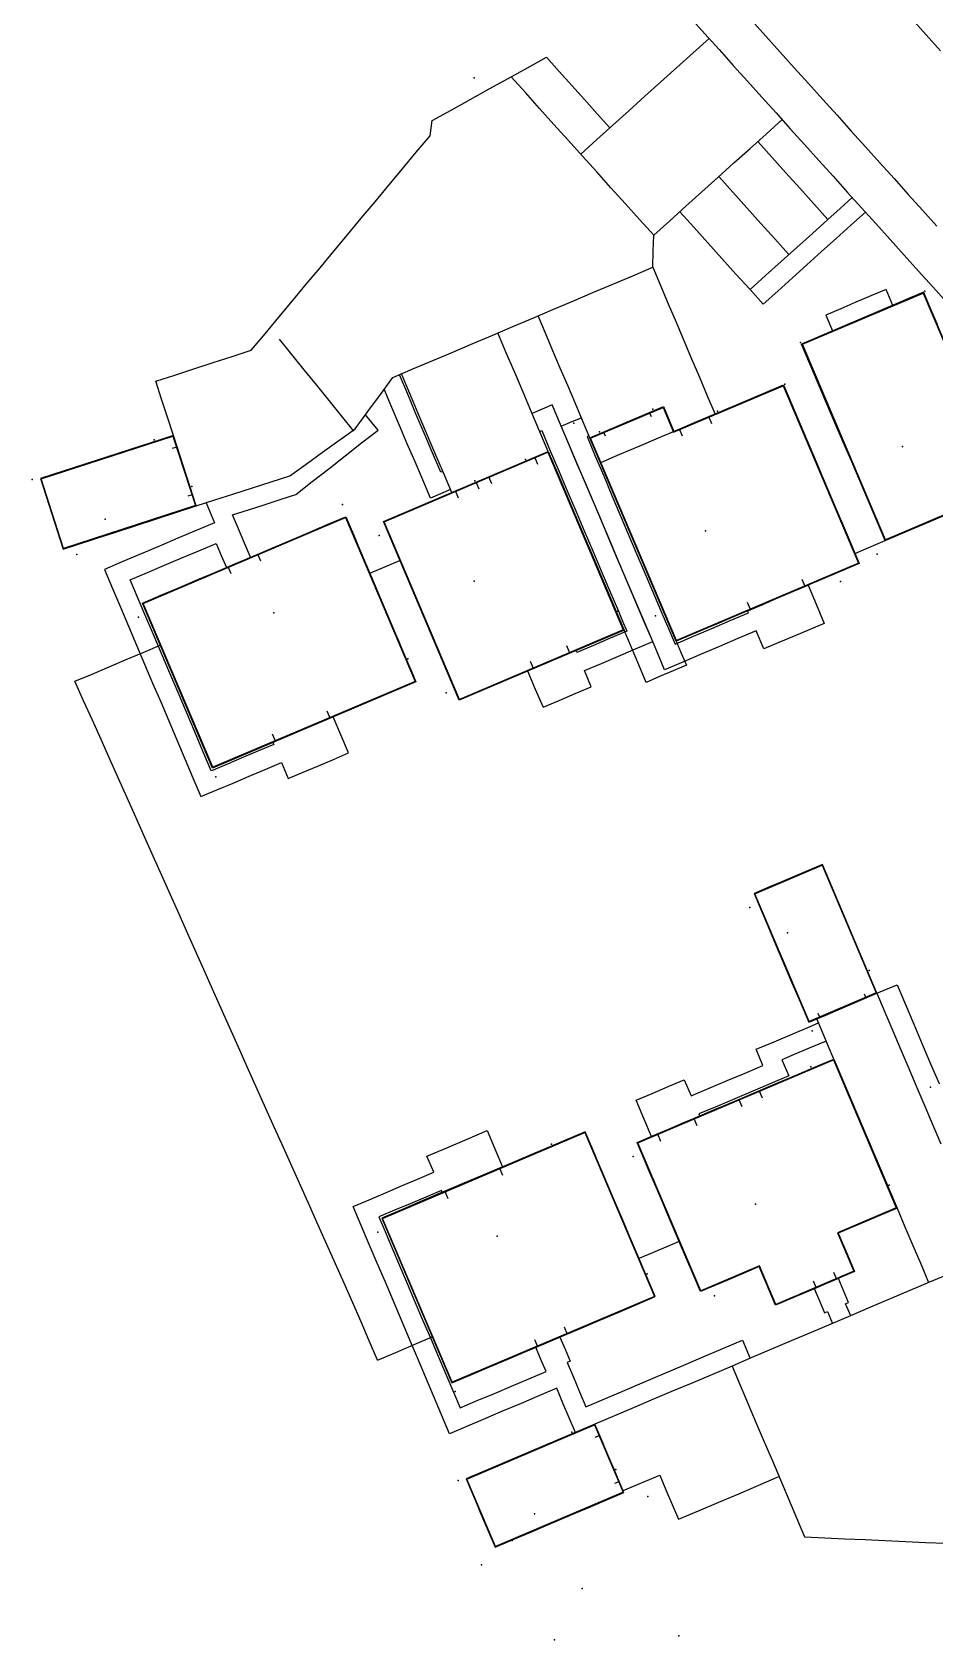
# Model space of a CAD drawing. Header units: metres. Extents: x 337936 to 338469, y 373266 to 374026.
# Drawn here: x 338054.2 to 338095.5, y 373526 to 373599.6 of the extents above; entities that cross this region are included whole.
import ezdxf

# ---------------------------------------------------------------- set-up
doc = ezdxf.new("R2010")
doc.units = ezdxf.units.M
for name, color, linetype in [('3D_LINES', 3, 'Continuous'), ('3D_Points', 1, 'Continuous'), ('PLOTS EXTERNAL LEVEL', 6, 'Continuous'), ('PLOTS FFL', 5, 'Continuous')]:
    doc.layers.add(name, color=color, linetype=linetype)

msp = doc.modelspace()

# ---------------------------------------------------------------- linework, layer by layer
at = {"layer": '3D_LINES'}
for points in [[(338084.345, 373600.237, 33.382), (338084.997, 373599.512, 33.382), (338085.65, 373598.788, 33.382), (338086.302, 373598.063, 33.382), (338086.955, 373597.338, 33.382), (338087.607, 373596.613, 33.382), (338088.26, 373595.889, 33.382), (338088.912, 373595.164, 33.382), (338089.565, 373594.439, 33.382), (338090.217, 373593.715, 33.382), (338090.87, 373592.99, 33.382), (338091.523, 373592.265, 33.382), (338092.175, 373591.54, 33.382), (338092.828, 373590.816, 33.382), (338093.48, 373590.091, 33.382), (338094.133, 373589.366, 33.382), (338094.785, 373588.641, 33.382), (338095.438, 373587.917, 33.382), (338096.09, 373587.192, 33.382)], [(338095.791, 373598.733, 33.495), (338095.138, 373599.458, 33.497), (338094.486, 373600.182, 33.499)], [(338087.136, 373600.126, 33.439), (338087.788, 373599.401, 33.437), (338088.441, 373598.676, 33.435), (338089.094, 373597.952, 33.432), (338089.746, 373597.227, 33.43), (338090.399, 373596.502, 33.428), (338091.051, 373595.778, 33.426), (338091.704, 373595.053, 33.424), (338092.356, 373594.328, 33.421), (338093.009, 373593.603, 33.419), (338093.661, 373592.879, 33.417), (338094.314, 373592.154, 33.415), (338094.966, 373591.429, 33.413), (338095.619, 373590.704, 33.408)], [(338079.313, 373594.002, 33.399), (338080.048, 373594.664, 33.398), (338080.783, 373595.326, 33.39), (338081.517, 373595.987, 33.38), (338082.252, 373596.649, 33.375), (338082.987, 373597.311, 33.376), (338083.722, 373597.972, 33.389), (338084.457, 373598.634, 33.402), (338085.192, 373599.296, 33.415)], [(338060.66, 373581.123, 33.59), (338060.391, 373581.949, 33.589), (338060.123, 373582.775, 33.579), (338059.855, 373583.6, 33.568), (338060.73, 373583.885, 33.568), (338061.605, 373584.169, 33.567), (338062.48, 373584.453, 33.557), (338063.355, 373584.738, 33.546), (338064.23, 373585.022, 33.536), (338064.86, 373585.778, 33.526), (338065.49, 373586.533, 33.516), (338066.119, 373587.288, 33.506), (338066.749, 373588.044, 33.496), (338067.379, 373588.799, 33.487), (338068.008, 373589.555, 33.477), (338068.638, 373590.31, 33.467), (338069.268, 373591.066, 33.457), (338069.897, 373591.821, 33.447), (338070.527, 373592.577, 33.437), (338071.157, 373593.332, 33.427), (338071.786, 373594.087, 33.418), (338072.416, 373594.843, 33.408), (338072.508, 373595.533, 33.404), (338073.381, 373596.016, 33.392), (338074.253, 373596.5, 33.383), (338075.126, 373596.984, 33.378), (338075.999, 373597.467, 33.378), (338076.871, 373597.951, 33.378), (338077.744, 373598.435, 33.378), (338078.325, 373597.789, 33.382), (338078.906, 373597.144, 33.386), (338079.488, 373596.498, 33.389), (338080.069, 373595.852, 33.393), (338080.65, 373595.207, 33.392)], [(338082.658, 373590.286, 33.403), (338082.005, 373591.012, 33.405), (338081.352, 373591.737, 33.406), (338080.699, 373592.462, 33.407), (338080.046, 373593.188, 33.403), (338079.393, 373593.913, 33.399), (338078.74, 373594.638, 33.395), (338078.087, 373595.363, 33.391), (338077.434, 373596.089, 33.387), (338076.781, 373596.814, 33.383), (338076.128, 373597.539, 33.378)], [(338061.709, 373577.894, 33.614), (338062.566, 373578.17, 33.606), (338063.423, 373578.445, 33.583), (338064.281, 373578.721, 33.567), (338065.138, 373578.996, 33.554), (338065.995, 373579.272, 33.544), (338066.744, 373579.811, 33.534), (338067.493, 373580.35, 33.524), (338068.242, 373580.889, 33.513), (338068.991, 373581.428, 33.503), (338069.567, 373582.21, 33.494), (338070.142, 373582.991, 33.487), (338070.717, 373583.773, 33.481), (338071.632, 373584.162, 33.479), (338072.547, 373584.55, 33.477), (338073.462, 373584.938, 33.476), (338074.377, 373585.327, 33.474), (338075.292, 373585.715, 33.474), (338076.207, 373586.103, 33.467), (338077.122, 373586.492, 33.439), (338078.037, 373586.88, 33.426), (338078.952, 373587.268, 33.425), (338079.866, 373587.657, 33.424), (338080.781, 373588.045, 33.424), (338081.696, 373588.433, 33.422), (338082.611, 373588.822, 33.412), (338082.635, 373589.554, 33.408), (338082.658, 373590.286, 33.403), (338083.393, 373590.948, 33.393), (338084.128, 373591.61, 33.383), (338084.863, 373592.272, 33.375), (338085.598, 373592.933, 33.375), (338086.333, 373593.595, 33.375), (338087.068, 373594.257, 33.378), (338087.803, 373594.918, 33.391), (338088.538, 373595.58, 33.403)], [(338083.856, 373591.365, 33.387), (338084.498, 373590.651, 33.386), (338085.141, 373589.938, 33.384), (338085.783, 373589.224, 33.383), (338086.425, 373588.511, 33.382), (338087.068, 373587.798, 33.38), (338087.781, 373588.44, 33.375), (338088.494, 373589.082, 33.375), (338089.208, 373589.725, 33.375), (338089.921, 373590.367, 33.375), (338090.635, 373591.009, 33.375), (338089.992, 373591.723, 33.375), (338089.35, 373592.436, 33.377), (338088.708, 373593.15, 33.38), (338088.065, 373593.863, 33.382), (338087.423, 373594.576, 33.384)], [(338085.639, 373592.971, 33.375), (338086.282, 373592.257, 33.375), (338086.924, 373591.544, 33.375), (338087.566, 373590.83, 33.375), (338088.209, 373590.117, 33.375), (338088.851, 373589.403, 33.375)], [(338087.068, 373587.798, 33.38), (338087.67, 373587.129, 33.379), (338088.339, 373587.731, 33.375), (338089.008, 373588.333, 33.375), (338089.676, 373588.935, 33.375), (338090.345, 373589.538, 33.375), (338091.014, 373590.14, 33.375), (338091.683, 373590.742, 33.379), (338092.352, 373591.344, 33.39)], [(338091.749, 373592.013, 33.392), (338091.192, 373591.511, 33.383), (338090.635, 373591.009, 33.375)], [(338082.611, 373588.822, 33.451), (338082.968, 373587.982, 33.451), (338083.324, 373587.141, 33.451), (338083.681, 373586.301, 33.451), (338084.038, 373585.461, 33.451), (338084.395, 373584.62, 33.451), (338084.751, 373583.78, 33.451), (338085.108, 373582.94, 33.451), (338085.465, 373582.099, 33.451)], [(338093.251, 373576.303, 33.372), (338092.869, 373577.203, 33.372), (338092.487, 373578.104, 33.372), (338092.105, 373579.004, 33.372), (338091.723, 373579.904, 33.372), (338091.34, 373580.804, 33.372), (338090.958, 373581.704, 33.372), (338090.576, 373582.604, 33.372), (338090.194, 373583.504, 33.372), (338089.812, 373584.404, 33.372), (338089.43, 373585.304, 33.372), (338090.228, 373585.643, 33.372), (338091.025, 373585.981, 33.372), (338091.823, 373586.32, 33.372), (338092.62, 373586.658, 33.372), (338093.418, 373586.997, 33.372), (338094.215, 373587.335, 33.372), (338095.013, 373587.674, 33.372), (338095.322, 373586.947, 33.378), (338095.63, 373586.22, 33.383)], [(338093.604, 373587.076, 33.376), (338093.296, 373587.8, 33.375), (338092.605, 373587.507, 33.375), (338091.914, 373587.214, 33.375), (338091.223, 373586.921, 33.375), (338090.532, 373586.627, 33.375), (338090.84, 373585.902, 33.377)], [(338079.734, 373581.011, 33.453), (338079.396, 373581.809, 33.453), (338079.057, 373582.607, 33.453), (338078.718, 373583.404, 33.453), (338078.38, 373584.202, 33.453), (338078.041, 373584.999, 33.453), (338077.703, 373585.797, 33.453), (338077.364, 373586.595, 33.453)], [(338065.508, 373585.52, 33.521), (338066.075, 373584.819, 33.518), (338066.642, 373584.119, 33.515), (338067.21, 373583.419, 33.513), (338067.777, 373582.719, 33.51), (338068.344, 373582.019, 33.507), (338068.911, 373581.319, 33.505)], [(338077.83, 373580.38, 33.502), (338077.445, 373581.285, 33.493), (338077.061, 373582.191, 33.492), (338076.676, 373583.097, 33.491), (338076.292, 373584.002, 33.49), (338075.908, 373584.908, 33.482), (338075.523, 373585.813, 33.474)], [(338073.001, 373579.471, 33.519), (338072.909, 373579.432, 33.52), (338072.53, 373580.325, 33.512), (338072.15, 373581.219, 33.504), (338071.771, 373582.112, 33.496), (338071.392, 373583.005, 33.488), (338071.013, 373583.899, 33.48)], [(338073.411, 373578.504, 33.525), (338073.027, 373579.41, 33.52), (338072.642, 373580.316, 33.512), (338072.258, 373581.221, 33.504), (338071.874, 373582.127, 33.496), (338071.489, 373583.032, 33.488), (338071.105, 373583.938, 33.48)], [(338079.734, 373581.011, 33.451), (338080.575, 373581.368, 33.451), (338081.416, 373581.725, 33.451), (338082.257, 373582.082, 33.451), (338083.098, 373582.439, 33.448), (338083.339, 373581.87, 33.448), (338083.581, 373581.3, 33.449), (338084.417, 373581.655, 33.45), (338085.253, 373582.01, 33.451), (338086.089, 373582.364, 33.431), (338086.925, 373582.719, 33.411), (338087.761, 373583.074, 33.391), (338088.597, 373583.429, 33.371), (338088.982, 373582.521, 33.371), (338089.367, 373581.613, 33.371), (338089.753, 373580.705, 33.371), (338090.138, 373579.797, 33.371), (338090.524, 373578.889, 33.371), (338090.909, 373577.981, 33.371), (338091.295, 373577.073, 33.371), (338091.68, 373576.165, 33.371), (338092.065, 373575.257, 33.371), (338091.556, 373575.041, 33.371), (338091.046, 373574.825, 33.371), (338090.126, 373574.434, 33.371), (338089.206, 373574.044, 33.371), (338088.286, 373573.653, 33.371), (338087.366, 373573.262, 33.371), (338086.446, 373572.872, 33.371), (338085.526, 373572.481, 33.371), (338084.606, 373572.091, 33.371), (338083.686, 373571.7, 33.371)], [(338073.352, 373578.642, 33.525), (338072.892, 373578.447, 33.525), (338072.432, 373578.252, 33.525), (338072.08, 373579.082, 33.521), (338071.727, 373579.912, 33.514), (338071.375, 373580.741, 33.507), (338071.023, 373581.571, 33.499), (338070.671, 373582.401, 33.492), (338070.318, 373583.231, 33.485)], [(338077.439, 373581.3, 33.451), (338077.531, 373581.34, 33.451), (338077.92, 373580.422, 33.451), (338078.31, 373579.504, 33.451), (338078.7, 373578.586, 33.451), (338079.089, 373577.668, 33.451), (338079.479, 373576.75, 33.451), (338079.869, 373575.832, 33.451), (338080.258, 373574.914, 33.451), (338080.648, 373573.996, 33.451), (338081.038, 373573.078, 33.451), (338081.234, 373572.616, 33.451), (338081.43, 373572.155, 33.451), (338080.664, 373571.83, 33.451), (338079.898, 373571.505, 33.451), (338079.133, 373571.18, 33.451), (338079.094, 373571.272, 33.451), (338078.357, 373570.959, 33.451), (338077.621, 373570.647, 33.451), (338076.885, 373570.334, 33.451), (338077.236, 373569.506, 33.451), (338077.588, 373568.677, 33.451), (338078.324, 373568.99, 33.451), (338079.061, 373569.302, 33.451), (338079.797, 373569.615, 33.451), (338079.485, 373570.351, 33.451), (338080.266, 373570.683, 33.451), (338081.047, 373571.015, 33.451), (338081.828, 373571.346, 33.451), (338082.61, 373571.678, 33.451), (338082.226, 373572.581, 33.451), (338081.843, 373573.485, 33.451), (338081.459, 373574.388, 33.451), (338081.076, 373575.292, 33.451), (338080.692, 373576.195, 33.451), (338080.309, 373577.099, 33.451), (338079.925, 373578.002, 33.451), (338079.542, 373578.906, 33.451), (338079.158, 373579.809, 33.451), (338078.775, 373580.713, 33.451), (338078.391, 373581.616, 33.451), (338078.008, 373582.52, 33.451), (338077.547, 373582.324, 33.451), (338077.087, 373582.129, 33.451)], [(338062.157, 373578.038, 33.597), (338062.546, 373577.123, 33.597), (338061.706, 373576.767, 33.597), (338060.865, 373576.41, 33.597), (338060.025, 373576.053, 33.597), (338059.185, 373575.697, 33.597), (338058.345, 373575.34, 33.597), (338057.505, 373574.984, 33.597), (338057.873, 373574.117, 33.597), (338058.241, 373573.25, 33.597), (338058.609, 373572.383, 33.597), (338058.977, 373571.516, 33.597), (338059.345, 373570.649, 33.597), (338059.713, 373569.782, 33.597), (338060.081, 373568.915, 33.597), (338060.449, 373568.048, 33.597), (338060.817, 373567.181, 33.597), (338061.185, 373566.314, 33.597), (338061.553, 373565.447, 33.597), (338061.921, 373564.58, 33.597), (338062.658, 373564.892, 33.597), (338063.395, 373565.205, 33.597), (338064.132, 373565.518, 33.597), (338064.869, 373565.831, 33.597), (338065.607, 373566.144, 33.597), (338065.919, 373565.408, 33.597), (338066.61, 373565.701, 33.597), (338067.3, 373565.994, 33.597), (338067.99, 373566.287, 33.597), (338068.681, 373566.58, 33.597), (338068.329, 373567.408, 33.597), (338067.977, 373568.237, 33.597), (338067.287, 373567.944, 33.597), (338066.597, 373567.651, 33.597), (338065.906, 373567.358, 33.597), (338065.216, 373567.064, 33.597), (338065.255, 373566.972, 33.597), (338064.56, 373566.678, 33.597), (338063.866, 373566.383, 33.597), (338063.171, 373566.088, 33.597), (338062.477, 373565.793, 33.597), (338062.398, 373565.76, 33.599), (338062.018, 373566.656, 33.599), (338061.637, 373567.552, 33.599), (338061.257, 373568.447, 33.599), (338060.877, 373569.343, 33.599), (338060.496, 373570.239, 33.599), (338060.116, 373571.135, 33.599), (338059.736, 373572.031, 33.599), (338059.355, 373572.927, 33.599), (338059.02, 373573.717, 33.599), (338058.685, 373574.507, 33.599), (338059.472, 373574.841, 33.599), (338060.259, 373575.175, 33.599), (338061.047, 373575.509, 33.599), (338061.834, 373575.843, 33.599), (338062.621, 373576.178, 33.599), (338062.856, 373575.625, 33.599), (338063.09, 373575.073, 33.599), (338063.642, 373575.307, 33.599), (338064.195, 373575.542, 33.599), (338063.92, 373576.189, 33.599), (338063.645, 373576.836, 33.599), (338063.371, 373577.483, 33.599), (338064.096, 373577.716, 33.599), (338064.821, 373577.949, 33.599), (338065.546, 373578.182, 33.599), (338066.271, 373578.415, 33.599), (338067.023, 373579.005, 33.599), (338067.775, 373579.594, 33.599), (338068.528, 373580.184, 33.599), (338069.28, 373580.774, 33.599), (338070.033, 373581.363, 33.599), (338069.462, 373582.068, 33.599)], [(338079.695, 373581.103, 33.448), (338079.603, 373581.064, 33.448), (338079.984, 373580.166, 33.448), (338080.366, 373579.268, 33.448), (338080.747, 373578.37, 33.448), (338081.128, 373577.472, 33.448), (338081.509, 373576.573, 33.448), (338081.891, 373575.675, 33.448), (338082.272, 373574.777, 33.448), (338082.653, 373573.879, 33.448), (338083.034, 373572.981, 33.448), (338083.334, 373572.275, 33.448), (338083.633, 373571.569, 33.448), (338084.475, 373571.927, 33.448), (338085.317, 373572.284, 33.448), (338086.159, 373572.641, 33.448), (338087, 373572.998, 33.448), (338086.961, 373573.09, 33.448), (338087.652, 373573.384, 33.448), (338088.342, 373573.677, 33.448), (338089.032, 373573.97, 33.448), (338089.723, 373574.263, 33.448), (338090.094, 373573.389, 33.448), (338090.465, 373572.515, 33.449), (338089.774, 373572.222, 33.449), (338089.084, 373571.929, 33.449), (338088.394, 373571.635, 33.449), (338087.703, 373571.342, 33.449), (338087.352, 373572.17, 33.449), (338086.513, 373571.814, 33.449), (338085.674, 373571.458, 33.449), (338084.835, 373571.102, 33.449), (338083.996, 373570.745, 33.449), (338083.157, 373570.389, 33.449), (338082.793, 373571.247, 33.449), (338082.428, 373572.105, 33.45), (338082.064, 373572.963, 33.45), (338081.7, 373573.821, 33.45), (338081.336, 373574.678, 33.45), (338080.972, 373575.536, 33.45), (338080.608, 373576.394, 33.45), (338080.244, 373577.252, 33.45), (338079.879, 373578.11, 33.45), (338079.515, 373578.968, 33.45), (338079.151, 373579.825, 33.45), (338078.787, 373580.683, 33.45), (338078.423, 373581.541, 33.451), (338078.954, 373581.767, 33.451), (338079.343, 373581.932, 33.454)], [(338085.489, 373582.11, 33.451), (338084.611, 373581.737, 33.451), (338083.732, 373581.364, 33.451), (338082.854, 373580.991, 33.451), (338081.975, 373580.618, 33.451), (338081.096, 373580.245, 33.451), (338080.218, 373579.872, 33.451)], [(338082.554, 373581.975, 33.451), (338082.47, 373582.173, 33.451)], [(338085.326, 373581.658, 33.451), (338085.188, 373581.982, 33.451)], [(338054.57, 373579.144, 33.597), (338054.833, 373578.337, 33.597), (338055.095, 373577.53, 33.597), (338055.357, 373576.723, 33.597), (338055.62, 373575.916, 33.597), (338056.109, 373576.075, 33.597), (338057.043, 373576.378, 33.598), (338057.976, 373576.681, 33.598), (338058.909, 373576.984, 33.598), (338059.842, 373577.288, 33.598), (338060.776, 373577.591, 33.598), (338061.709, 373577.894, 33.598), (338061.431, 373578.75, 33.598), (338061.174, 373579.541, 33.598), (338060.917, 373580.332, 33.598), (338060.66, 373581.123, 33.598)], [(338080.446, 373581.08, 33.451), (338080.362, 373581.278, 33.451)], [(338083.971, 373581.082, 33.483), (338083.833, 373581.407, 33.474)], [(338060.626, 373580.531, 33.594), (338060.83, 373580.597, 33.591)], [(338070.279, 373577.175, 33.529), (338071.095, 373577.522, 33.529), (338071.912, 373577.868, 33.529), (338072.728, 373578.215, 33.529), (338073.545, 373578.561, 33.529), (338074.361, 373578.908, 33.529), (338075.178, 373579.254, 33.529), (338075.994, 373579.601, 33.53), (338076.811, 373579.947, 33.53), (338077.32, 373580.164, 33.525), (338077.83, 373580.38, 33.52), (338078.215, 373579.472, 33.511), (338078.6, 373578.564, 33.502), (338078.986, 373577.656, 33.493), (338079.371, 373576.748, 33.484), (338079.757, 373575.84, 33.475), (338080.142, 373574.932, 33.467), (338080.528, 373574.024, 33.458), (338080.913, 373573.116, 33.449), (338081.298, 373572.208, 33.449), (338080.459, 373571.852, 33.449), (338079.621, 373571.495, 33.449), (338078.782, 373571.139, 33.449), (338077.943, 373570.783, 33.449), (338077.104, 373570.427, 33.449), (338076.265, 373570.071, 33.449), (338075.426, 373569.715, 33.449), (338074.587, 373569.359, 33.449), (338073.748, 373569.003, 33.449)], [(338077.355, 373579.796, 33.517), (338077.217, 373580.12, 33.517)], [(338074.663, 373578.653, 33.53), (338074.525, 373578.977, 33.53)], [(338075.247, 373578.901, 33.54), (338075.109, 373579.225, 33.528)], [(338061.334, 373578.353, 33.598), (338061.538, 373578.419, 33.599)], [(338073.721, 373578.253, 33.537), (338073.584, 373578.578, 33.525)], [(338059.246, 373573.441, 33.528), (338060.092, 373573.801, 33.528), (338060.939, 373574.16, 33.528), (338061.785, 373574.519, 33.528), (338062.632, 373574.878, 33.528), (338063.478, 373575.238, 33.528), (338064.325, 373575.597, 33.528), (338065.171, 373575.956, 33.528), (338066.017, 373576.316, 33.528), (338066.864, 373576.675, 33.528), (338067.71, 373577.034, 33.528), (338068.557, 373577.393, 33.528), (338068.903, 373576.577, 33.528), (338069.25, 373575.761, 33.528), (338069.596, 373574.944, 33.528), (338069.943, 373574.128, 33.528), (338070.29, 373573.311, 33.528), (338070.636, 373572.495, 33.528), (338070.983, 373571.678, 33.528), (338071.329, 373570.862, 33.528), (338071.545, 373570.353, 33.531), (338071.762, 373569.843, 33.535), (338070.915, 373569.484, 33.541), (338070.069, 373569.124, 33.546), (338069.222, 373568.765, 33.552), (338068.376, 373568.406, 33.558), (338067.53, 373568.047, 33.563), (338066.683, 373567.687, 33.569), (338065.837, 373567.328, 33.575), (338064.99, 373566.969, 33.58), (338064.144, 373566.609, 33.586), (338063.297, 373566.25, 33.592), (338062.451, 373565.891, 33.597)], [(338095.643, 373577.319, 33.446), (338094.846, 373576.981, 33.446), (338094.048, 373576.642, 33.446), (338093.251, 373576.303, 33.446)], [(338091.87, 373575.717, 33.372), (338092.72, 373576.078, 33.372), (338093.251, 373576.303, 33.372)], [(338064.665, 373575.359, 33.674), (338064.527, 373575.683, 33.665)], [(338069.654, 373574.808, 33.558), (338070.345, 373575.101, 33.528), (338071.035, 373575.394, 33.551)], [(338063.31, 373574.783, 33.684), (338063.172, 373575.108, 33.678)], [(338089.589, 373574.206, 33.393), (338089.451, 373574.53, 33.411)], [(338087.095, 373573.147, 33.421), (338086.957, 373573.472, 33.416)], [(338083.686, 373571.7, 33.466), (338083.921, 373571.148, 33.475), (338084.155, 373570.596, 33.484), (338083.542, 373570.335, 33.492), (338082.928, 373570.075, 33.498), (338082.314, 373569.814, 33.504), (338081.976, 373570.612, 33.491), (338081.637, 373571.41, 33.478), (338081.298, 373572.208, 33.464)], [(338056.155, 373569.861, 33.746), (338056.937, 373570.192, 33.746), (338057.718, 373570.524, 33.583), (338058.499, 373570.856, 33.573), (338059.281, 373571.187, 33.6), (338060.062, 373571.519, 33.609)], [(338078.822, 373571.157, 33.486), (338078.685, 373571.481, 33.481)], [(338077.156, 373570.449, 33.5), (338077.018, 373570.774, 33.495)], [(338070.009, 373538.78, 0), (338069.632, 373539.656, 0), (338069.255, 373540.533, 0), (338068.879, 373541.409, 0), (338068.481, 373542.299, 0), (338068.083, 373543.188, 0), (338067.686, 373544.077, 0), (338067.288, 373544.966, 0), (338066.891, 373545.855, 0), (338066.493, 373546.744, 0), (338066.095, 373547.633, 0), (338065.698, 373548.522, 0), (338065.3, 373549.411, 0), (338064.903, 373550.3, 0), (338064.505, 373551.19, 0), (338064.107, 373552.079, 0), (338063.71, 373552.968, 0), (338063.312, 373553.857, 0), (338062.915, 373554.746, 0), (338062.517, 373555.635, 0), (338062.119, 373556.524, 0), (338061.722, 373557.413, 0), (338061.324, 373558.302, 0), (338060.927, 373559.192, 0), (338060.529, 373560.081, 0), (338060.131, 373560.97, 0), (338059.734, 373561.859, 0), (338059.336, 373562.748, 0), (338058.939, 373563.637, 0), (338058.541, 373564.526, 0), (338058.143, 373565.415, 0), (338057.746, 373566.304, 0), (338057.348, 373567.193, 0), (338056.951, 373568.083, 0), (338056.553, 373568.972, 0), (338056.155, 373569.861, 0)], [(338067.836, 373568.177, 33.558), (338067.698, 373568.501, 33.557)], [(338065.341, 373567.118, 33.577), (338065.203, 373567.442, 33.588)], [(338090.379, 373561.47, 33.676), (338089.598, 373561.139, 33.676), (338088.817, 373560.807, 33.676), (338088.036, 373560.475, 33.676), (338087.254, 373560.144, 33.676), (338087.455, 373559.67, 33.676), (338087.839, 373558.767, 33.675), (338088.222, 373557.863, 33.675), (338088.606, 373556.96, 33.674), (338088.989, 373556.057, 33.673), (338089.373, 373555.154, 33.673), (338089.756, 373554.25, 33.672), (338090.537, 373554.582, 33.672), (338091.318, 373554.914, 33.672), (338092.1, 373555.245, 33.672), (338092.881, 373555.577, 33.672)], [(338092.288, 373555.559, 33.682), (338092.372, 373555.361, 33.685)], [(338092.881, 373555.577, 33.744), (338093.802, 373555.968, 33.744), (338094.186, 373555.062, 33.744), (338094.57, 373554.157, 33.744), (338094.954, 373553.252, 33.744), (338095.338, 373552.347, 33.744), (338095.723, 373551.442, 33.744), (338095.729, 373551.428, 33.744)], [(338092.881, 373555.577, 33.688), (338093.247, 373554.714, 33.699), (338093.613, 373553.852, 33.71), (338093.979, 373552.989, 33.722), (338094.345, 373552.127, 33.733), (338094.712, 373551.264, 33.74), (338095.078, 373550.402, 33.741), (338095.444, 373549.539, 33.761), (338095.81, 373548.677, 33.782)], [(338090.18, 373554.664, 33.675), (338090.264, 373554.466, 33.675)], [(338090.549, 373553.392, 33.671), (338089.876, 373553.106, 33.671), (338089.202, 373552.82, 33.671), (338088.529, 373552.534, 33.671), (338088.841, 373551.798, 33.671), (338088.018, 373551.448, 33.671), (338087.194, 373551.099, 33.671), (338086.37, 373550.749, 33.671), (338085.546, 373550.399, 33.671), (338084.723, 373550.05, 33.671), (338084.762, 373549.957, 33.671), (338084.025, 373549.645, 33.671), (338083.289, 373549.332, 33.671), (338082.553, 373549.02, 33.671), (338082.201, 373549.848, 33.671), (338081.849, 373550.676, 33.671), (338082.586, 373550.989, 33.671), (338083.322, 373551.302, 33.671), (338084.059, 373551.614, 33.671), (338084.371, 373550.878, 33.671), (338085.194, 373551.227, 33.671), (338086.016, 373551.576, 33.671), (338086.839, 373551.926, 33.671), (338087.661, 373552.275, 33.671), (338087.349, 373553.011, 33.671), (338088.172, 373553.361, 33.671), (338088.996, 373553.71, 33.671), (338089.82, 373554.06, 33.671), (338090.198, 373554.221, 33.672)], [(338090.901, 373552.564, 33.67), (338090.64, 373553.177, 33.67), (338090.38, 373553.791, 33.67), (338090.12, 373554.405, 33.67)], [(338088.238, 373541.3, 33.672), (338087.864, 373542.18, 33.672), (338087.49, 373543.061, 33.672), (338086.751, 373542.747, 33.672), (338086.011, 373542.433, 33.672), (338085.272, 373542.119, 33.672), (338084.798, 373541.918, 33.672), (338084.413, 373542.825, 33.672), (338084.028, 373543.732, 33.672), (338083.643, 373544.64, 33.672), (338083.257, 373545.547, 33.672), (338082.872, 373546.454, 33.672), (338082.487, 373547.362, 33.672), (338082.102, 373548.269, 33.672), (338081.901, 373548.743, 33.672), (338082.788, 373549.12, 33.672), (338083.674, 373549.496, 33.672), (338084.561, 373549.873, 33.672), (338085.448, 373550.249, 33.672), (338086.335, 373550.625, 33.672), (338087.222, 373551.002, 33.672), (338088.108, 373551.378, 33.672), (338088.995, 373551.755, 33.672), (338089.882, 373552.131, 33.672), (338090.392, 373552.347, 33.672), (338090.901, 373552.564, 33.672), (338091.253, 373551.734, 33.672), (338091.605, 373550.905, 33.672), (338091.957, 373550.075, 33.672), (338092.309, 373549.246, 33.672), (338092.662, 373548.416, 33.672), (338093.014, 373547.587, 33.672), (338093.366, 373546.757, 33.672), (338093.582, 373546.248, 33.672), (338093.798, 373545.738, 33.672), (338092.901, 373545.357, 33.672), (338092.003, 373544.976, 33.672), (338091.106, 373544.595, 33.672), (338091.479, 373543.715, 33.672), (338091.853, 373542.835, 33.672), (338090.949, 373542.451, 33.672), (338090.045, 373542.067, 33.672), (338089.142, 373541.684, 33.672), (338088.238, 373541.3, 33.672)], [(338091.058, 373552.193, 33.691), (338091.058, 373552.193, 33.691)], [(338087.493, 373551.117, 33.675), (338087.631, 373550.792, 33.684)], [(338086.552, 373550.717, 33.675), (338086.689, 373550.393, 33.682)], [(338084.49, 373549.842, 33.675), (338084.628, 373549.518, 33.677)], [(338079.075, 373535.466, 33.672), (338078.789, 373536.141, 33.666), (338078.502, 373536.816, 33.661), (338078.215, 373537.491, 33.655), (338077.398, 373537.144, 33.648), (338076.581, 373536.798, 33.641), (338075.764, 373536.451, 33.635), (338074.947, 373536.104, 33.628), (338074.13, 373535.757, 33.621), (338073.313, 373535.41, 33.614), (338072.945, 373536.277, 33.607), (338072.577, 373537.144, 33.6), (338072.209, 373538.011, 33.593), (338071.841, 373538.878, 33.585), (338071.473, 373539.745, 33.578), (338071.105, 373540.612, 33.571), (338070.737, 373541.479, 33.564), (338070.369, 373542.346, 33.557), (338070, 373543.213, 33.549), (338069.632, 373544.08, 33.542), (338069.264, 373544.947, 33.535), (338068.896, 373545.814, 33.528), (338069.634, 373546.127, 33.522), (338070.371, 373546.44, 33.516), (338071.108, 373546.753, 33.509), (338071.845, 373547.066, 33.503), (338072.582, 373547.379, 33.497), (338072.269, 373548.115, 33.491), (338073.19, 373548.506, 33.483), (338074.11, 373548.896, 33.476), (338075.031, 373549.287, 33.468), (338075.383, 373548.459, 33.461), (338075.734, 373547.63, 33.454), (338074.814, 373547.24, 33.447), (338073.893, 373546.849, 33.439), (338072.973, 373546.458, 33.431), (338072.934, 373546.55, 33.431), (338072.219, 373546.247, 33.425), (338071.505, 373545.944, 33.419), (338070.791, 373545.641, 33.413), (338070.077, 373545.337, 33.407), (338070.317, 373544.771, 33.402), (338070.669, 373543.942, 33.403), (338071.021, 373543.112, 33.404), (338071.373, 373542.283, 33.405), (338071.725, 373541.453, 33.406), (338072.077, 373540.624, 33.407), (338072.429, 373539.794, 33.407), (338072.782, 373538.965, 33.408), (338073.134, 373538.135, 33.409), (338073.486, 373537.306, 33.41), (338073.789, 373536.59, 33.41), (338074.577, 373536.924, 33.41), (338075.364, 373537.259, 33.41), (338076.151, 373537.593, 33.41), (338076.939, 373537.927, 33.41), (338077.726, 373538.261, 33.41), (338077.491, 373538.813, 33.41), (338077.257, 373539.366, 33.41), (338077.809, 373539.6, 33.41), (338078.361, 373539.835, 33.41), (338078.596, 373539.282, 33.41), (338078.83, 373538.73, 33.41), (338078.692, 373538.671, 33.41), (338078.979, 373537.996, 33.41), (338079.265, 373537.321, 33.41), (338079.552, 373536.646, 33.41), (338080.448, 373537.027, 33.41), (338081.344, 373537.407, 33.41), (338082.24, 373537.788, 33.41), (338083.137, 373538.168, 33.41), (338084.033, 373538.548, 33.41), (338084.929, 373538.929, 33.41), (338085.825, 373539.309, 33.41), (338086.721, 373539.69, 33.41), (338087.073, 373538.861, 33.41)], [(338073.413, 373537.734, 33.41), (338074.259, 373538.093, 33.431), (338075.106, 373538.453, 33.453), (338075.952, 373538.812, 33.475), (338076.798, 373539.171, 33.496), (338077.645, 373539.53, 33.518), (338078.491, 373539.89, 33.539), (338079.338, 373540.249, 33.561), (338080.184, 373540.608, 33.582), (338081.031, 373540.968, 33.604), (338081.877, 373541.327, 33.626), (338082.724, 373541.686, 33.647), (338082.507, 373542.196, 33.66), (338082.291, 373542.705, 33.673), (338081.944, 373543.522, 33.673), (338081.598, 373544.338, 33.673), (338081.251, 373545.154, 33.673), (338080.905, 373545.971, 33.673), (338080.558, 373546.787, 33.673), (338080.212, 373547.604, 33.673), (338079.865, 373548.42, 33.673), (338079.519, 373549.237, 33.673), (338078.765, 373548.917, 33.673), (338078.011, 373548.597, 33.673), (338077.144, 373548.229, 33.673), (338076.277, 373547.861, 33.673), (338075.41, 373547.493, 33.673), (338074.543, 373547.125, 33.673), (338073.676, 373546.757, 33.673), (338072.809, 373546.389, 33.673), (338071.942, 373546.021, 33.673), (338071.075, 373545.652, 33.673), (338070.208, 373545.284, 33.673)], [(338082.824, 373549.135, 33.675), (338082.962, 373548.811, 33.675)], [(338075.593, 373547.57, 33.595), (338075.73, 373547.246, 33.62)], [(338073.098, 373546.511, 33.512), (338073.236, 373546.187, 33.518)], [(338093.798, 373545.738, 33.7), (338094.16, 373544.886, 33.721), (338094.522, 373544.034, 33.742), (338094.883, 373543.182, 33.763), (338095.245, 373542.33, 33.778)], [(338083.822, 373544.216, 33.721), (338083.209, 373543.956, 33.703), (338082.595, 373543.695, 33.685), (338081.981, 373543.435, 33.675)], [(338090.896, 373542.811, 33.721), (338091.034, 373542.487, 33.729)], [(338096.197, 373542.734, 33.788), (338095.292, 373542.35, 33.779), (338094.387, 373541.966, 33.765), (338093.483, 373541.582, 33.751), (338092.578, 373541.198, 33.737), (338091.673, 373540.814, 33.724), (338090.768, 373540.43, 33.71), (338089.864, 373540.046, 33.696), (338088.959, 373539.662, 33.682), (338088.054, 373539.278, 33.668), (338087.149, 373538.894, 33.654), (338086.245, 373538.51, 33.641), (338085.347, 373538.129, 33.627), (338084.45, 373537.748, 33.613), (338083.552, 373537.367, 33.634), (338082.655, 373536.986, 33.675), (338081.757, 373536.605, 33.675), (338080.86, 373536.224, 33.675), (338079.962, 373535.843, 33.675)], [(338089.955, 373542.412, 33.718), (338090.093, 373542.087, 33.725)], [(338091.677, 373540.815, 33.724), (338091.446, 373541.358, 33.729), (338091.584, 373541.417, 33.731), (338091.35, 373541.969, 33.736), (338091.115, 373542.522, 33.73), (338090.563, 373542.287, 33.728), (338090.011, 373542.053, 33.724), (338090.245, 373541.5, 33.719), (338090.48, 373540.948, 33.714), (338090.618, 373541.007, 33.716), (338090.848, 373540.464, 33.711)], [(338070.012, 373538.781, 33.511), (338070.847, 373539.136, 33.511), (338071.682, 373539.49, 33.444), (338072.517, 373539.844, 33.413)], [(338078.556, 373540.3, 33.727), (338078.694, 373539.976, 33.721)], [(338077.201, 373539.725, 33.74), (338077.339, 373539.4, 33.735)], [(338086.245, 373538.51, 33.641), (338086.614, 373537.64, 33.633), (338086.983, 373536.771, 33.625), (338087.352, 373535.901, 33.617), (338087.721, 373535.032, 33.617), (338088.09, 373534.163, 33.619), (338088.459, 373533.293, 33.622), (338088.828, 373532.424, 33.625), (338089.197, 373531.555, 33.63), (338089.566, 373530.685, 33.64), (338090.489, 373530.644, 33.66), (338091.413, 373530.602, 33.68), (338092.336, 373530.56, 33.7), (338093.259, 373530.519, 33.72), (338094.183, 373530.477, 33.74), (338095.106, 373530.436, 33.76), (338096.03, 373530.394, 33.78)], [(338074.069, 373533.341, 33.501), (338074.4, 373532.56, 33.506), (338074.732, 373531.779, 33.512), (338075.064, 373530.997, 33.517), (338075.395, 373530.216, 33.523), (338076.171, 373530.545, 33.528), (338077.024, 373530.907, 33.548), (338077.877, 373531.269, 33.568), (338078.73, 373531.631, 33.589), (338079.583, 373531.994, 33.609), (338080.436, 373532.356, 33.629), (338081.289, 373532.718, 33.649), (338081.073, 373533.227, 33.661), (338080.856, 373533.737, 33.673), (338080.558, 373534.439, 33.673), (338080.26, 373535.141, 33.673), (338079.962, 373535.843, 33.673)], [(338079.98, 373535.25, 33.675), (338080.178, 373535.334, 33.675)], [(338080.875, 373533.142, 33.631), (338081.073, 373533.226, 33.629)], [(338081.252, 373532.805, 33.59), (338082.092, 373533.162, 33.57), (338082.932, 373533.518, 33.543), (338083.218, 373532.843, 33.539), (338083.505, 373532.168, 33.541), (338083.791, 373531.493, 33.543), (338084.712, 373531.884, 33.559), (338085.632, 373532.275, 33.575), (338086.553, 373532.665, 33.59), (338087.473, 373533.056, 33.606), (338088.394, 373533.447, 33.622)]]:
    msp.add_polyline3d(points, dxfattribs=at)
at = {"layer": '3D_Points'}
for p in [(338074.438, 373597.491, 33.375), (338095.078, 373587.718, 33.375), (338089.386, 373585.369, 33.375), (338088.662, 373583.473, 33.375), (338082.615, 373582.318, 33.45), (338085.583, 373582.234, 33.45), (338078.992, 373581.677, 33.45), (338080.178, 373581.284, 33.45), (338059.78, 373580.918, 33.6), (338094.044, 373580.619, 33.525), (338076.78, 373580.019, 33.525), (338054.195, 373579.104, 33.6), (338074.465, 373579.036, 33.525), (338061.504, 373578.774, 33.6), (338068.403, 373577.954, 33.525), (338057.546, 373577.283, 33.6), (338085.023, 373576.75, 33.6), (338070.091, 373576.536, 33.525), (338056.24, 373575.673, 33.6), (338092.885, 373575.689, 33.375), (338074.438, 373574.445, 33.675), (338091.212, 373574.436, 33.375), (338065.258, 373572.99, 33.75), (338081.017, 373573.069, 33.45), (338059.059, 373572.801, 33.6), (338082.737, 373572.855, 33.45), (338071.401, 373570.893, 33.525), (338073.146, 373569.34, 33.525), (338062.603, 373565.495, 33.6), (338087.066, 373559.505, 33.675), (338088.783, 373558.345, 33.675), (338092.52, 373556.626, 33.675), (338089.907, 373553.855, 33.675), (338089.852, 373552.202, 33.675), (338095.334, 373551.277, 33.75), (338077.981, 373548.668, 33.675), (338081.713, 373548.104, 33.675), (338093.437, 373546.787, 33.675), (338087.311, 373545.919, 33.825), (338070.02, 373544.645, 33.4), (338075.489, 373544.45, 33.825), (338082.362, 373542.735, 33.675), (338085.437, 373541.73, 33.675), (338073.564, 373537.339, 33.4), (338078.913, 373535.481, 33.675), (338073.698, 373533.268, 33.5), (338080.927, 373533.767, 33.675), (338082.385, 373532.542, 33.525), (338077.194, 373531.745, 33.675), (338076.182, 373530.519, 33.525), (338074.772, 373529.402, 33.5), (338079.379, 373528.318, 33.525), (338078.112, 373525.972, 33.525), (338083.81, 373526.153, 33.525)]:
    msp.add_point(p, dxfattribs=at)
at = {"layer": 'PLOTS EXTERNAL LEVEL'}
for points in [[(338093.251, 373576.303, 33.525), (338098.834, 373578.673, 33.525), (338097.694, 373581.357, 33.525), (338098.099, 373581.529, 33.525), (338096.653, 373584.937, 33.525), (338096.248, 373584.765, 33.525), (338095.013, 373587.674, 33.525), (338089.43, 373585.304, 33.525), (338093.251, 373576.303, 33.525)], [(338079.734, 373581.011, 33.6), (338083.098, 373582.439, 33.6), (338083.581, 373581.3, 33.6), (338088.597, 373583.429, 33.6), (338092.065, 373575.257, 33.6), (338083.686, 373571.7, 33.6), (338079.734, 373581.011, 33.6)], [(338054.57, 373579.144, 33.6), (338055.62, 373575.916, 33.6), (338061.709, 373577.894, 33.6), (338060.66, 373581.123, 33.6), (338054.57, 373579.144, 33.6)], [(338070.279, 373577.175, 33.675), (338077.83, 373580.38, 33.675), (338081.298, 373572.208, 33.675), (338073.748, 373569.003, 33.675), (338070.279, 373577.175, 33.675)], [(338059.246, 373573.441, 33.75), (338068.557, 373577.393, 33.75), (338071.762, 373569.843, 33.75), (338062.451, 373565.891, 33.75), (338059.246, 373573.441, 33.75)], [(338090.379, 373561.47, 33.675), (338087.254, 373560.144, 33.675), (338089.756, 373554.25, 33.675), (338092.881, 373555.577, 33.675), (338090.379, 373561.47, 33.675)], [(338088.238, 373541.3, 33.825), (338087.49, 373543.061, 33.825), (338084.798, 373541.918, 33.825), (338081.901, 373548.743, 33.825), (338090.901, 373552.564, 33.825), (338093.798, 373545.738, 33.825), (338091.106, 373544.595, 33.825), (338091.853, 373542.835, 33.825), (338088.238, 373541.3, 33.825)], [(338073.413, 373537.734, 33.825), (338082.724, 373541.686, 33.825), (338079.519, 373549.237, 33.825), (338070.208, 373545.284, 33.825), (338073.413, 373537.734, 33.825)], [(338074.069, 373533.341, 33.675), (338075.395, 373530.216, 33.675), (338081.289, 373532.718, 33.675), (338079.962, 373535.843, 33.675), (338074.069, 373533.341, 33.675)]]:
    msp.add_polyline3d(points, dxfattribs=at)
at = {"layer": 'PLOTS FFL'}
for points in [[(338093.264, 373576.336, 33.525), (338089.463, 373585.291, 33.525), (338095, 373587.641, 33.525), (338096.234, 373584.732, 33.525), (338096.64, 373584.904, 33.525), (338098.067, 373581.542, 33.525), (338097.662, 373581.37, 33.525), (338098.801, 373578.686, 33.525), (338093.264, 373576.336, 33.525)], [(338079.767, 373580.998, 33.6), (338083.084, 373582.406, 33.6), (338083.568, 373581.267, 33.6), (338088.583, 373583.396, 33.6), (338092.033, 373575.27, 33.6), (338083.7, 373571.733, 33.6), (338079.767, 373580.998, 33.6)], [(338054.602, 373579.128, 33.6), (338060.644, 373581.091, 33.6), (338061.677, 373577.91, 33.6), (338055.636, 373575.947, 33.6), (338054.602, 373579.128, 33.6)], [(338070.312, 373577.162, 33.675), (338077.816, 373580.347, 33.675), (338081.266, 373572.221, 33.675), (338073.761, 373569.035, 33.675), (338070.312, 373577.162, 33.675)], [(338059.279, 373573.428, 33.75), (338068.544, 373577.361, 33.75), (338071.729, 373569.856, 33.75), (338062.464, 373565.924, 33.75), (338059.279, 373573.428, 33.75)], [(338090.366, 373561.438, 33.675), (338092.848, 373555.59, 33.675), (338089.769, 373554.283, 33.675), (338087.287, 373560.131, 33.675), (338090.366, 373561.438, 33.675)], [(338088.251, 373541.333, 33.825), (338087.504, 373543.093, 33.825), (338084.811, 373541.95, 33.825), (338081.934, 373548.73, 33.825), (338090.888, 373552.531, 33.825), (338093.765, 373545.751, 33.825), (338091.073, 373544.608, 33.825), (338091.82, 373542.848, 33.825), (338088.251, 373541.333, 33.825)], [(338073.426, 373537.767, 33.825), (338070.24, 373545.271, 33.825), (338079.505, 373549.204, 33.825), (338082.691, 373541.699, 33.825), (338073.426, 373537.767, 33.825)], [(338074.101, 373533.328, 33.675), (338079.949, 373535.81, 33.675), (338081.256, 373532.731, 33.675), (338075.408, 373530.249, 33.675), (338074.101, 373533.328, 33.675)]]:
    msp.add_polyline3d(points, dxfattribs=at)

doc.saveas('drawing.dxf')
